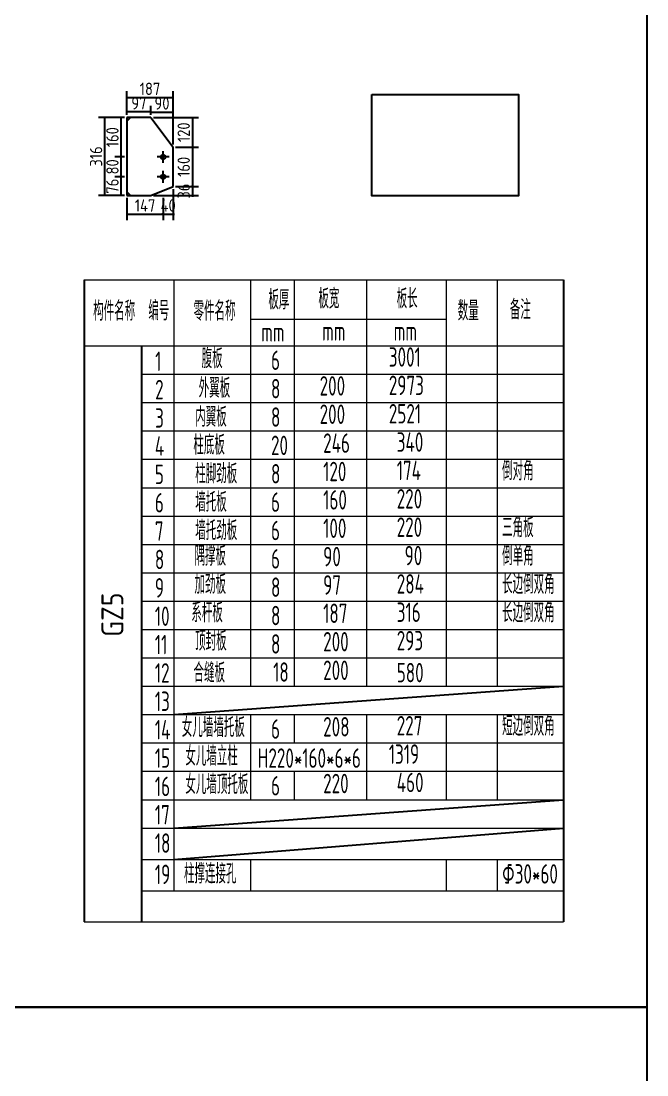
# Model space of a CAD drawing. Extents: x 533809 to 747315, y -17138 to 180511.
# Drawn here: x 647204 to 652269, y 129315 to 137842 of the extents above; entities that cross this region are included whole.
import ezdxf

# ---------------------------------------------------------------- set-up
doc = ezdxf.new("R2010")
doc.units = 0
doc.header["$LTSCALE"] = 1000
doc.header["$MEASUREMENT"] = 0
doc.linetypes.add('CENTER', pattern=[50.8, 31.75, -6.35, 6.35, -6.35])
doc.layers.add('轴线层', color=1, linetype='CENTER', lineweight=15)
doc.layers.add('钢架', color=7, linetype='Continuous', lineweight=25)
doc.styles.add('hz', font='gbenor.shx', dxfattribs={"width": 0.75, "height": 100, "bigfont": 'gbcbig.shx'})
doc.styles.get("Standard").update_dxf_attribs({"font": 'gbenor.shx', "bigfont": 'gbcbig.shx'})
doc.dimstyles.get("Standard").update_dxf_attribs({"dimscale": 100, "dimtxt": 3.5, "dimasz": 1, "dimexe": 2.5, "dimexo": 3, "dimgap": 1.5, "dimtad": 1, "dimdec": 0, "dimzin": 0, "dimdsep": 46, "dimtxsty": 'Standard', "dimblk": 'ARCHTICK', "dimcen": 0.09, "dimadec": 0, "dimazin": 0, "dimtfac": 1, "dimtdec": 0, "dimtix": 1, "dimtmove": 2, "dimatfit": 3, "dimfxl": 1, "dimtolj": 1, "dimtzin": 0, "dimarcsym": 0})

# ---------------------------------------------------------------- blocks, each defined once
blk = doc.blocks.new('_ArchTick')
at = {"color": 0, "linetype": 'ByBlock', "const_width": 0.4}
blk.add_lwpolyline([(-0.5, -0.5), (0.5, 0.5)], dxfattribs=at)
blk = doc.blocks.new('*D2146')
at = {"color": 3, "lineweight": -2}
for p, q in [((648040.4, 136582.7), (647963.5, 136582.7)), ((648013.5, 136430.7), (648013.5, 136582.7)), ((648040.4, 136430.7), (647963.5, 136430.7))]:
    blk.add_line(p, q, dxfattribs=at)
at = {"layer": 'Defpoints', "color": 0}
for p in [(648013.5, 136582.7), (648060.4, 136582.7), (648060.4, 136430.7)]:
    blk.add_point(p, dxfattribs=at)
at = {"color": 3, "lineweight": -2, "xscale": 10, "yscale": 10, "zscale": 10}
for p, rotation in [((648013.5, 136582.7), 90), ((648013.5, 136430.7), 270)]:
    blk.add_blockref('_ArchTick', p, dxfattribs=dict(at, rotation=rotation))
at = {"color": 0, "insert": (647943.5, 136506.7), "char_height": 100, "attachment_point": 5, "rotation": 90}
blk.add_mtext('\\A1;76', dxfattribs=at)
blk = doc.blocks.new('*D2140')
at = {"color": 3, "lineweight": -2}
for p, q in [((648040.4, 136742.7), (647963.5, 136742.7)), ((648013.5, 136582.7), (648013.5, 136742.7)), ((648040.4, 136582.7), (647963.5, 136582.7))]:
    blk.add_line(p, q, dxfattribs=at)
at = {"layer": 'Defpoints', "color": 0}
for p in [(648013.5, 136742.7), (648060.4, 136742.7), (648060.4, 136582.7)]:
    blk.add_point(p, dxfattribs=at)
at = {"color": 3, "lineweight": -2, "xscale": 10, "yscale": 10, "zscale": 10}
for p, rotation in [((648013.5, 136742.7), 90), ((648013.5, 136582.7), 270)]:
    blk.add_blockref('_ArchTick', p, dxfattribs=dict(at, rotation=rotation))
at = {"color": 0, "insert": (647943.5, 136662.7), "char_height": 100, "attachment_point": 5, "rotation": 90}
blk.add_mtext('\\A1;80', dxfattribs=at)
blk = doc.blocks.new('*D2141')
at = {"color": 3, "lineweight": -2}
for p, q in [((648040.4, 137062.7), (647963.5, 137062.7)), ((648013.5, 136742.7), (648013.5, 137062.7)), ((648040.4, 136742.7), (647963.5, 136742.7))]:
    blk.add_line(p, q, dxfattribs=at)
at = {"layer": 'Defpoints', "color": 0}
for p in [(648013.5, 137062.7), (648060.4, 137062.7), (648060.4, 136742.7)]:
    blk.add_point(p, dxfattribs=at)
at = {"color": 3, "lineweight": -2, "xscale": 10, "yscale": 10, "zscale": 10}
for p, rotation in [((648013.5, 137062.7), 90), ((648013.5, 136742.7), 270)]:
    blk.add_blockref('_ArchTick', p, dxfattribs=dict(at, rotation=rotation))
at = {"color": 0, "insert": (647943.5, 136902.7), "char_height": 100, "attachment_point": 5, "rotation": 90}
blk.add_mtext('\\A1;160', dxfattribs=at)
blk = doc.blocks.new('*D2142')
at = {"color": 3, "lineweight": -2}
for p, q in [((648060.4, 136410.7), (648060.4, 136230.2)), ((648354.4, 136410.7), (648354.4, 136230.2)), ((648060.4, 136280.2), (648354.4, 136280.2))]:
    blk.add_line(p, q, dxfattribs=at)
at = {"layer": 'Defpoints', "color": 0}
for p in [(648060.4, 136430.7), (648354.4, 136430.7), (648354.4, 136280.2)]:
    blk.add_point(p, dxfattribs=at)
at = {"color": 3, "lineweight": -2, "xscale": 10, "yscale": 10, "zscale": 10, "rotation": 180}
blk.add_blockref('_ArchTick', (648060.4, 136280.2), dxfattribs=at)
at = {"color": 3, "lineweight": -2, "xscale": 10, "yscale": 10, "zscale": 10}
blk.add_blockref('_ArchTick', (648354.4, 136280.2), dxfattribs=at)
at = {"color": 0, "insert": (648207.4, 136350.2), "char_height": 100, "attachment_point": 5}
blk.add_mtext('\\A1;147', dxfattribs=at)
blk = doc.blocks.new('*D2147')
at = {"color": 3, "lineweight": -2}
for p, q in [((648434.4, 136482.7), (648434.4, 136230.2)), ((648354.4, 136410.7), (648354.4, 136230.2)), ((648354.4, 136280.2), (648344.4, 136280.2)), ((648354.4, 136280.2), (648434.4, 136280.2)), ((648434.4, 136280.2), (648444.4, 136280.2))]:
    blk.add_line(p, q, dxfattribs=at)
at = {"layer": 'Defpoints', "color": 0}
for p in [(648434.4, 136502.7), (648354.4, 136430.7), (648434.4, 136280.2)]:
    blk.add_point(p, dxfattribs=at)
at = {"color": 3, "lineweight": -2, "xscale": 10, "yscale": 10, "zscale": 10}
blk.add_blockref('_ArchTick', (648354.4, 136280.2), dxfattribs=at)
at = {"color": 3, "lineweight": -2, "xscale": 10, "yscale": 10, "zscale": 10, "rotation": 180}
blk.add_blockref('_ArchTick', (648434.4, 136280.2), dxfattribs=at)
at = {"color": 0, "insert": (648394.4, 136350.2), "char_height": 100, "attachment_point": 5}
blk.add_mtext('\\A1;40', dxfattribs=at)
blk = doc.blocks.new('*D2143')
at = {"color": 3, "lineweight": -2}
for p, q in [((648060.4, 137082.7), (648060.4, 137156.6)), ((648254.4, 137082.7), (648254.4, 137156.6)), ((648254.4, 137106.6), (648060.4, 137106.6))]:
    blk.add_line(p, q, dxfattribs=at)
at = {"layer": 'Defpoints', "color": 0}
for p in [(648060.4, 137106.6), (648060.4, 137062.7), (648254.4, 137062.7)]:
    blk.add_point(p, dxfattribs=at)
at = {"color": 3, "lineweight": -2, "xscale": 10, "yscale": 10, "zscale": 10}
for p, rotation in [((648060.4, 137106.6), 179.9999999999828), ((648254.4, 137106.6), 359.9999999999828)]:
    blk.add_blockref('_ArchTick', p, dxfattribs=dict(at, rotation=rotation))
at = {"color": 0, "insert": (648157.4, 137176.6), "char_height": 100, "attachment_point": 5}
blk.add_mtext('\\A1;97', dxfattribs=at)
blk = doc.blocks.new('*D2148')
at = {"color": 3, "lineweight": -2}
for p, q in [((648040.4, 137062.7), (647830.8, 137062.7)), ((647880.8, 136430.7), (647880.8, 137062.7)), ((648040.4, 136430.7), (647830.8, 136430.7))]:
    blk.add_line(p, q, dxfattribs=at)
at = {"layer": 'Defpoints', "color": 0}
for p in [(647880.8, 137062.7), (648060.4, 137062.7), (648060.4, 136430.7)]:
    blk.add_point(p, dxfattribs=at)
at = {"color": 3, "lineweight": -2, "xscale": 10, "yscale": 10, "zscale": 10}
for p, rotation in [((647880.8, 137062.7), 90), ((647880.8, 136430.7), 270)]:
    blk.add_blockref('_ArchTick', p, dxfattribs=dict(at, rotation=rotation))
at = {"color": 0, "insert": (647810.8, 136746.7), "char_height": 100, "attachment_point": 5, "rotation": 90}
blk.add_mtext('\\A1;316', dxfattribs=at)
blk = doc.blocks.new('*D2149')
at = {"color": 3, "lineweight": -2}
for p, q in [((648254.4, 137082.7), (648254.4, 137155.8)), ((648434.4, 136842.7), (648434.4, 137155.8)), ((648254.4, 137105.8), (648434.4, 137105.8))]:
    blk.add_line(p, q, dxfattribs=at)
at = {"layer": 'Defpoints', "color": 0}
for p in [(648254.4, 137062.7), (648434.4, 137105.8), (648434.4, 136822.7)]:
    blk.add_point(p, dxfattribs=at)
at = {"color": 3, "lineweight": -2, "xscale": 10, "yscale": 10, "zscale": 10, "rotation": 180}
blk.add_blockref('_ArchTick', (648254.4, 137105.8), dxfattribs=at)
at = {"color": 3, "lineweight": -2, "xscale": 10, "yscale": 10, "zscale": 10}
blk.add_blockref('_ArchTick', (648434.4, 137105.8), dxfattribs=at)
at = {"color": 0, "insert": (648344.4, 137175.8), "char_height": 100, "attachment_point": 5}
blk.add_mtext('\\A1;90', dxfattribs=at)
blk = doc.blocks.new('*D2144')
at = {"color": 3, "lineweight": -2}
for p, q in [((648274.4, 137062.7), (648640.2, 137062.7)), ((648590.2, 137062.7), (648590.2, 136822.7)), ((648454.4, 136822.7), (648640.2, 136822.7))]:
    blk.add_line(p, q, dxfattribs=at)
at = {"layer": 'Defpoints', "color": 0}
for p in [(648254.4, 137062.7), (648434.4, 136822.7), (648590.2, 136822.7)]:
    blk.add_point(p, dxfattribs=at)
at = {"color": 3, "lineweight": -2, "xscale": 10, "yscale": 10, "zscale": 10}
for p, rotation in [((648590.2, 137062.7), 90), ((648590.2, 136822.7), 270)]:
    blk.add_blockref('_ArchTick', p, dxfattribs=dict(at, rotation=rotation))
at = {"color": 0, "insert": (648520.2, 136942.7), "char_height": 100, "attachment_point": 5, "rotation": 90}
blk.add_mtext('\\A1;120', dxfattribs=at)
blk = doc.blocks.new('*D2150')
at = {"color": 3, "lineweight": -2}
for p, q in [((648454.4, 136822.7), (648640.2, 136822.7)), ((648590.2, 136822.7), (648590.2, 136502.7)), ((648454.4, 136502.7), (648640.2, 136502.7))]:
    blk.add_line(p, q, dxfattribs=at)
at = {"layer": 'Defpoints', "color": 0}
for p in [(648434.4, 136822.7), (648434.4, 136502.7), (648590.2, 136502.7)]:
    blk.add_point(p, dxfattribs=at)
at = {"color": 3, "lineweight": -2, "xscale": 10, "yscale": 10, "zscale": 10}
for p, rotation in [((648590.2, 136822.7), 90), ((648590.2, 136502.7), 270)]:
    blk.add_blockref('_ArchTick', p, dxfattribs=dict(at, rotation=rotation))
at = {"color": 0, "insert": (648520.2, 136662.7), "char_height": 100, "attachment_point": 5, "rotation": 90}
blk.add_mtext('\\A1;160', dxfattribs=at)
blk = doc.blocks.new('*D2151')
at = {"color": 3, "lineweight": -2}
for p, q in [((648454.4, 136502.7), (648640.2, 136502.7)), ((648590.2, 136502.7), (648590.2, 136512.7)), ((648590.2, 136502.7), (648590.2, 136430.7)), ((648274.4, 136430.7), (648640.2, 136430.7)), ((648590.2, 136430.7), (648590.2, 136420.7))]:
    blk.add_line(p, q, dxfattribs=at)
at = {"layer": 'Defpoints', "color": 0}
for p in [(648434.4, 136502.7), (648254.4, 136430.7), (648590.2, 136430.7)]:
    blk.add_point(p, dxfattribs=at)
at = {"color": 3, "lineweight": -2, "xscale": 10, "yscale": 10, "zscale": 10}
for p, rotation in [((648590.2, 136502.7), 270), ((648590.2, 136430.7), 90)]:
    blk.add_blockref('_ArchTick', p, dxfattribs=dict(at, rotation=rotation))
at = {"color": 0, "insert": (648520.2, 136466.7), "char_height": 100, "attachment_point": 5, "rotation": 90}
blk.add_mtext('\\A1;36', dxfattribs=at)
blk = doc.blocks.new('*D2145')
at = {"color": 3, "lineweight": -2}
for p, q in [((648060.4, 137082.7), (648060.4, 137274)), ((648060.4, 137224), (648434.4, 137224)), ((648434.4, 136842.7), (648434.4, 137274))]:
    blk.add_line(p, q, dxfattribs=at)
at = {"layer": 'Defpoints', "color": 0}
for p in [(648434.4, 137224), (648060.4, 137062.7), (648434.4, 136822.7)]:
    blk.add_point(p, dxfattribs=at)
at = {"color": 3, "lineweight": -2, "xscale": 10, "yscale": 10, "zscale": 10, "rotation": 180}
blk.add_blockref('_ArchTick', (648060.4, 137224), dxfattribs=at)
at = {"color": 3, "lineweight": -2, "xscale": 10, "yscale": 10, "zscale": 10}
blk.add_blockref('_ArchTick', (648434.4, 137224), dxfattribs=at)
at = {"color": 0, "insert": (648247.4, 137294), "char_height": 100, "attachment_point": 5}
blk.add_mtext('\\A1;187', dxfattribs=at)

msp = doc.modelspace()

# ---------------------------------------------------------------- linework, layer by layer
for p, q in [((648060.4, 137062.7), (648060.4, 136430.7)), ((648254.4, 137062.7), (648060.4, 137062.7)), ((648060.4, 137032.7), (648090.4, 137062.7)), ((648254.4, 137062.7), (648434.4, 136822.7)), ((648354.4, 136694.7), (648354.4, 136790.7)), ((648434.4, 136502.7), (648434.4, 136822.7)), ((648402.4, 136742.7), (648306.4, 136742.7)), ((648354.4, 136534.7), (648354.4, 136630.7)), ((648402.4, 136582.7), (648306.4, 136582.7)), ((648060.4, 136460.7), (648090.4, 136430.7)), ((648254.4, 136430.7), (648434.4, 136502.7)), ((648060.4, 136430.7), (648254.4, 136430.7)), ((651593.1, 135748.3), (651593.1, 132230.5)), ((648441.2, 132230.5), (651593.1, 132460)), ((651593.1, 132230.5), (651593.1, 130552.3)), ((648441.2, 131310.3), (651593.1, 131541.9)), ((648441.2, 131057.6), (651593.1, 131310.3))]:
    msp.add_line(p, q)
at = {"color": 1}
for p, q in [((647715.3, 135748.3), (647715.3, 130552.3)), ((648181.2, 130552.3), (648181.2, 135214.3))]:
    msp.add_line(p, q, dxfattribs=at)
for points in [[(640389.1, 138262.3), (652269.1, 138262.3), (652269.1, 129862.3), (640389.1, 129862.3)], [(650041.9, 137247.9), (651230.5, 137247.9), (651230.5, 136426.9), (650041.9, 136426.9)], [(640389.1, 129862.3), (652269.1, 129862.3), (652269.1, 121462.3), (640389.1, 121462.3)]]:
    msp.add_lwpolyline(points, close=True)
for centre in [(648354.4, 136742.7), (648354.4, 136582.7)]:
    msp.add_circle(centre, 18)
at = {"layer": '钢架', "lineweight": 13}
for p, q in [((647715.3, 135748.3), (651593.1, 135748.3)), ((648441.2, 135748.3), (648441.2, 130804.9)), ((649060.9, 135748.3), (649060.9, 132460)), ((649414.7, 135748.3), (649414.7, 134066.7)), ((649414.7, 135748.3), (649414.7, 133837.2)), ((649998.7, 135748.3), (649998.7, 132460)), ((650643.7, 135748.3), (650643.7, 132460)), ((651056.4, 135748.3), (651056.4, 132460)), ((649060.9, 135428.9), (650643.7, 135428.9)), ((647715.3, 135214.3), (651593.1, 135214.3)), ((648181.2, 134984.8), (651593.1, 134984.8)), ((648181.2, 134755.2), (651593.1, 134755.2)), ((648181.2, 134525.7), (651593.1, 134525.7)), ((648181.2, 134525.7), (651593.1, 134525.7)), ((648181.2, 134296.2), (651593.1, 134296.2)), ((648181.2, 134066.7), (651593.1, 134066.7)), ((648181.2, 133837.2), (651593.1, 133837.2)), ((649414.7, 133837.2), (649414.7, 133607.4)), ((649414.7, 133837.2), (649414.7, 133378.1)), ((648181.2, 133607.6), (651593.1, 133607.6)), ((648181.2, 133378.1), (651593.1, 133378.1)), ((649414.7, 133378.1), (649414.7, 132460)), ((649414.7, 133378.1), (649414.7, 132460)), ((648181.2, 133148.6), (651593.1, 133148.6)), ((648181.2, 132919.1), (651593.1, 132919.1)), ((648181.2, 132919.1), (651593.1, 132919.1)), ((648181.2, 132919.1), (651593.1, 132919.1)), ((648181.2, 132919.1), (651593.1, 132919.1)), ((648181.2, 132689.6), (651593.1, 132689.6)), ((648181.2, 132689.6), (651593.1, 132689.6)), ((649060.9, 132729.2), (649060.9, 132462.2)), ((649060.9, 132729.2), (649060.9, 132462.2)), ((649060.9, 132729.2), (649060.9, 132462.2)), ((649060.9, 132729.2), (649060.9, 132462.2)), ((649060.9, 132729.2), (649060.9, 132462.2)), ((649060.9, 132729.2), (649060.9, 132462.2)), ((649060.9, 132729.2), (649060.9, 132462.2)), ((649060.9, 132714.9), (649060.9, 132485.3)), ((649060.9, 132714.9), (649060.9, 132485.3)), ((649060.9, 132706.1), (649060.9, 132460)), ((649060.9, 132706.1), (649060.9, 132460)), ((649060.9, 132706.1), (649060.9, 132460)), ((649060.9, 132706.1), (649060.9, 132460)), ((649060.9, 132706.1), (649060.9, 132460)), ((649060.9, 132706.1), (649060.9, 132460)), ((649060.9, 132706.1), (649060.9, 132460)), ((649060.9, 132691.7), (649060.9, 132462.2)), ((649060.9, 132691.7), (649060.9, 132462.2)), ((649414.7, 132750.2), (649414.7, 132731.8)), ((649414.7, 132729.2), (649414.7, 132710.8)), ((649414.7, 132691.7), (649414.7, 132462.2)), ((649414.7, 132691.7), (649414.7, 132460)), ((649414.7, 132691.7), (649414.7, 132460)), ((649414.7, 132691.7), (649414.7, 132460)), ((648181.2, 132460), (651593.1, 132460)), ((648181.2, 132460), (651593.1, 132460)), ((648181.2, 132460), (651593.1, 132460)), ((648181.2, 132460), (651593.1, 132460)), ((649060.9, 132476.5), (649060.9, 132460)), ((649060.9, 132462.2), (649060.9, 132460)), ((649060.9, 132462.2), (649060.9, 132460)), ((648181.2, 132230.5), (651593.1, 132230.5)), ((648181.2, 132230.5), (651593.1, 132230.5)), ((649060.9, 132230.5), (649060.9, 131541.7)), ((649414.7, 132230.5), (649414.7, 132001)), ((649414.7, 132230.5), (649414.7, 132001)), ((649998.7, 132230.5), (649998.7, 131541.7)), ((650643.7, 132230.5), (650643.7, 131541.9)), ((651056.4, 132230.5), (651056.4, 131541.9)), ((648181.2, 132001), (651593.1, 132001)), ((648181.2, 132001), (651593.1, 132001)), ((648181.2, 132001), (651593.1, 132001)), ((648181.2, 132001), (651593.1, 132001)), ((648181.2, 131771.5), (651593.1, 131771.5)), ((648181.2, 131771.5), (651593.1, 131771.5)), ((648181.2, 131771.5), (651593.1, 131771.5)), ((648181.2, 131771.5), (651593.1, 131771.5)), ((649414.7, 131771.5), (649414.7, 131541.9)), ((648181.2, 131541.9), (651593.1, 131541.9)), ((648181.2, 131541.9), (651593.1, 131541.9)), ((648181.2, 131541.9), (651593.1, 131541.9)), ((648181.2, 131541.9), (651593.1, 131541.9)), ((648181.2, 131310.3), (651593.1, 131310.3)), ((648181.2, 131057.6), (651593.1, 131057.6)), ((648181.2, 131057.6), (651593.1, 131057.6)), ((648181.2, 131057.6), (651593.1, 131057.6)), ((648181.2, 131057.6), (651593.1, 131057.6)), ((648181.2, 131057.6), (651593.1, 131057.6)), ((649060.9, 131057.6), (649060.9, 130801.3)), ((650643.7, 131057.6), (650643.7, 130804.9)), ((651056.4, 131057.6), (651056.4, 130804.9)), ((648181.2, 130804.9), (651593.1, 130804.9)), ((647715.3, 130552.3), (651593.1, 130552.3))]:
    msp.add_line(p, q, dxfattribs=at)

# ---------------------------------------------------------------- texts
at = {"layer": '轴线层', "color": 4, "linetype": 'ByBlock', "insert": (647854.5, 132860.7), "char_height": 177.06, "attachment_point": 1, "rotation": 90}
msp.add_mtext_dynamic_manual_height_columns('GZ5', width=1139.904, gutter_width=12.5, heights=[0], dxfattribs=at).dxf.set("width", 1038.225)
at = {"layer": '钢架', "lineweight": 13, "attachment_point": 1, "style": 'hz'}
for s, insert, char_height, width in [('板厚', (649205.4, 135666.4), 157.39, 645.006), ('板宽', (649610.2, 135675.3), 157.39, 645.006), ('板长', (650243.8, 135675.3), 157.39, 645.006), ('构件名称', (647787.2, 135575.1), 157.39, 645.006), ('编号', (648233.9, 135577.9), 157.39, 645.006), ('零件名称', (648599.5, 135575.1), 157.39, 645.006), ('数量', (650738.1, 135576.4), 157.39, 645.006), ('备注', (651159.6, 135586.4), 157.39, 645.006), ('mm', (649147.2, 135405.9), 157.39, 727.44), ('mm', (649640, 135413.4), 157.39, 645.006), ('mm', (650219.7, 135413.4), 157.39, 645.006), ('1', (648288.9, 135168.4), 157.4, 645.006), (' 腹板', (648601.2, 135190.9), 157.39, 645.006), ('\\pi400,t600;    6', (648570.7, 135176.2), 157.386, 976.781), ('\\pi400,t600;    3001', (649524.1, 135202.9), 157.386, 976.781), ('2', (648288.9, 134938.9), 157.4, 645.006), ('外翼板', (648641.4, 134952.2), 157.39, 645.006), ('\\pi400,t600;    8', (648570.7, 134946.6), 157.386, 976.781), ('\\pi400,t600;    200', (648964.1, 134969.1), 157.386, 976.781), ('\\pi400,t600;    2973', (649524.1, 134973.4), 157.386, 976.781), ('内翼板', (648613.3, 134717.4), 157.39, 645.006), ('\\pi400,t600;    200', (648964.1, 134739.6), 157.386, 976.781), ('\\pi400,t600;    2521', (649524.1, 134743.9), 157.386, 976.781), ('3', (648288.9, 134709.3), 157.4, 645.006), ('\\pi400,t600;    8', (648570.7, 134717.1), 157.386, 976.781), ('4', (648286.7, 134482.6), 157.4, 645.006), ('柱底板', (648598.3, 134491.3), 157.39, 645.006), ('\\pi400,t600;    20', (648570.7, 134487.6), 157.386, 976.781), ('\\pi400,t600;    246', (648992.8, 134505.8), 157.386, 976.781), ('\\pi400,t600;     340', (649524.1, 134514.4), 157.386, 976.781), ('5', (648286.7, 134253.1), 157.4, 645.006), ('柱脚劲板', (648613.3, 134258.3), 157.39, 645.006), ('\\pi400,t600;    8', (648570.7, 134258.1), 157.386, 976.781), ('\\pi400,t600;    120', (648992.8, 134276.3), 157.386, 976.781), ('\\pi400,t600;     174', (649524.1, 134284.8), 157.386, 976.781), ('倒对角', (651097.2, 134282), 157.39, 645.006), ('\\pi400,t600;     220', (649524.1, 134055.3), 157.386, 976.781), ('6', (648286.7, 134023.6), 157.4, 645.006), ('墙托板', (648613.3, 134028.8), 157.39, 645.006), ('\\pi400,t600;    6', (648570.7, 134028.5), 157.386, 976.781), ('\\pi400,t600;    160', (648992.8, 134046.7), 157.386, 976.781), ('7', (648286.7, 133794.1), 157.4, 645.006), ('墙托劲板', (648613.3, 133799.3), 157.39, 645.006), ('\\pi400,t600;    6', (648570.7, 133799), 157.386, 976.781), ('\\pi400,t600;    100', (648992.8, 133817.2), 157.386, 976.781), ('\\pi400,t600;     220', (649524.1, 133825.8), 157.386, 976.781), ('三角板', (651097.2, 133822.9), 157.39, 645.006), ('8', (648286.7, 133564.6), 157.4, 645.006), ('隅撑板', (648607.5, 133593.4), 157.39, 645.006), ('\\pi400,t600;    6', (648570.7, 133569.5), 157.386, 976.781), ('\\pi400,t600;    90', (648992.8, 133587.7), 157.386, 976.781), ('\\pi400,t600;      90', (649524.1, 133596.3), 157.386, 976.781), ('倒单角', (651097.2, 133593.4), 157.39, 645.006), ('加劲板', (648607.5, 133363.9), 157.39, 645.006), ('长边倒双角', (651097.2, 133363.9), 157.39, 645.006), ('9', (648286.7, 133335), 157.4, 645.006), ('\\pi400,t600;    8', (648570.7, 133340), 157.386, 976.781), ('\\pi400,t600;    97', (648992.8, 133358.2), 157.386, 976.781), ('\\pi400,t600;     284', (649524.1, 133366.7), 157.386, 976.781), ('  系杆板', (648454, 133134.4), 157.39, 798.54), ('\\pi400,t600;    187', (648992.8, 133128.7), 157.386, 1221.098), ('\\pi400,t600;     316', (649524.1, 133137.2), 157.386, 976.781), ('长边倒双角', (651097.2, 133134.4), 157.39, 645.006), ('10', (648286.7, 133105.5), 157.39, 645.006), ('\\pi400,t600;    8', (648570.7, 133110.5), 157.386, 976.781), ('11', (648286.7, 132876), 157.39, 645.006), ('顶封板', (648612.5, 132904.9), 157.39, 344.589), ('\\pi400,t600;    8', (648570.7, 132880.9), 157.386, 976.781), ('\\pi400,t600;    200', (648992.8, 132899.1), 157.386, 1103.062), ('\\pi400,t600;     293', (649524.1, 132907.7), 157.386, 976.781), ('12', (648286.7, 132646.5), 157.39, 645.006), ('  合缝板', (648471.4, 132648), 157.39, 645.006), ('\\pi400,t600;     18', (648524.1, 132653.6), 157.386, 976.781), ('\\pi400,t600;    200', (648992.8, 132668), 157.386, 976.781), ('\\pi400,t600;     580', (649524.1, 132648.8), 157.386, 976.781), ('13', (648286.7, 132416.9), 157.39, 645.006), ('14', (648286.7, 132187.4), 157.39, 645.006), (' 女儿墙墙托板', (648441.2, 132206), 157.39, 1028.695), ('\\pi400,t600;    6', (648570.7, 132192.4), 157.386, 976.781), ('\\pi400,t600;    208', (648992.8, 132210.6), 157.386, 976.781), ('\\pi400,t600;     227', (649524.1, 132219.1), 157.386, 976.781), ('短边倒双角', (651097.2, 132216.3), 157.39, 645.006), ('15', (648286.7, 131957.9), 157.39, 645.006), ('女儿墙立柱', (648533.3, 131973.9), 157.39, 645.006), ('\\pi400,t600;H220*160*6*6   ', (648718.6, 131957.2), 157.386, 1068.691), ('\\pi400,t600;    1319', (649524.1, 131989.6), 157.386, 976.781), ('女儿墙顶托板', (648533.3, 131744.4), 157.39, 645.006), ('\\pi400,t600;    220', (648992.8, 131751.5), 157.386, 976.781), ('\\pi400,t600;     460', (649524.1, 131760.1), 157.386, 976.781), ('16', (648286.7, 131728.4), 157.39, 645.006), ('\\pi400,t600;    6', (648570.7, 131733.3), 157.386, 976.781), ('17', (648286.7, 131498.9), 157.39, 645.006), ('18', (648286.7, 131269.3), 157.39, 645.006), ('19', (648286.7, 131016.7), 157.39, 645.006), ('柱撑连接孔', (648522.3, 131021.6), 157.39, 645.006), ('Φ30*60', (651097.2, 131020.2), 157.39, 645.006)]:
    msp.add_mtext(s, dxfattribs=dict(at, insert=insert, char_height=char_height, width=width))

# ---------------------------------------------------------------- dimensions: what is measured, and where the dimension line sits
for base, p1, p2, picture, middle in [((648434.4, 137224), (648060.4, 137062.7), (648434.4, 136822.7), '*D2145', (648247.4, 137294)), ((648434.4, 137105.8), (648254.4, 137062.7), (648434.4, 136822.7), '*D2149', (648344.4, 137175.8)), ((648434.4, 136280.2), (648354.4, 136430.7), (648434.4, 136502.7), '*D2147', (648394.4, 136350.2)), ((648354.4, 136280.2), (648060.4, 136430.7), (648354.4, 136430.7), '*D2142', (648207.4, 136350.2))]:
    dim = msp.add_linear_dim(base=base, p1=p1, p2=p2, dimstyle='Standard', override={"dimtxt": 1, "dimasz": 0.1, "dimexe": 0.5, "dimexo": 0.2, "dimgap": 0.2, "dimlfac": 0.5, "dimclrd": 3, "dimclre": 3})
    dim.commit()
    dim.dimension.update_dxf_attribs({"geometry": picture, "text_midpoint": middle})
for p1, distance, picture, middle in [((648254.4, 137062.7), -43.9, '*D2143', (648157.4, 137176.6)), ((648060.4, 136430.7), 179.6, '*D2148', (647810.8, 136746.7))]:
    dim = msp.add_aligned_dim(p1=p1, p2=(648060.4, 137062.7), distance=distance, dimstyle='Standard', override={"dimtxt": 1, "dimasz": 0.1, "dimexe": 0.5, "dimexo": 0.2, "dimgap": 0.2, "dimlfac": 0.5, "dimclrd": 3, "dimclre": 3})
    dim.commit()
    dim.dimension.update_dxf_attribs({"geometry": picture, "text_midpoint": middle})
for base, p1, p2, picture, middle in [((648013.5, 137062.7), (648060.4, 136742.7), (648060.4, 137062.7), '*D2141', (647943.5, 136902.7)), ((648590.2, 136822.7), (648254.4, 137062.7), (648434.4, 136822.7), '*D2144', (648520.2, 136942.7)), ((648590.2, 136502.7), (648434.4, 136822.7), (648434.4, 136502.7), '*D2150', (648520.2, 136662.7)), ((648013.5, 136742.7), (648060.4, 136582.7), (648060.4, 136742.7), '*D2140', (647943.5, 136662.7)), ((648013.5, 136582.7), (648060.4, 136430.7), (648060.4, 136582.7), '*D2146', (647943.5, 136506.7)), ((648590.2, 136430.7), (648434.4, 136502.7), (648254.4, 136430.7), '*D2151', (648520.2, 136466.7))]:
    dim = msp.add_linear_dim(base=base, p1=p1, p2=p2, angle=90, dimstyle='Standard', override={"dimtxt": 1, "dimasz": 0.1, "dimexe": 0.5, "dimexo": 0.2, "dimgap": 0.2, "dimlfac": 0.5, "dimclrd": 3, "dimclre": 3})
    dim.commit()
    dim.dimension.update_dxf_attribs({"geometry": picture, "text_midpoint": middle})

doc.saveas('drawing.dxf')
